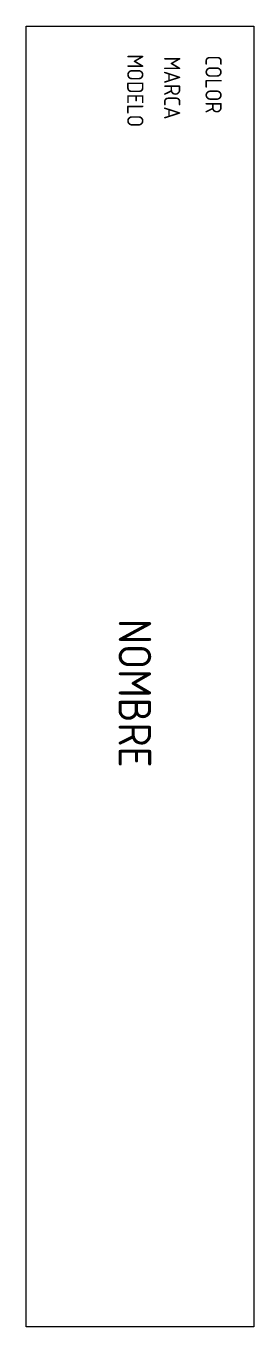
# Model space of a CAD drawing. Header units: millimetres. Extents: x 2741 to 2811, y 1842 to 2242.
import ezdxf

# ---------------------------------------------------------------- set-up
doc = ezdxf.new("R2010")
doc.units = ezdxf.units.MM
doc.layers.add('Puerta', color=7, linetype='Continuous')
doc.styles.add('Atributos', font='isocp_IV25.ttf')

msp = doc.modelspace()

# ---------------------------------------------------------------- linework, layer by layer
at = {"layer": 'Puerta'}
msp.add_lwpolyline([(2740.68, 2241.65), (2810.68, 2241.65), (2810.68, 1841.65), (2740.68, 1841.65)], close=True, dxfattribs=at)

# ---------------------------------------------------------------- texts
at = {"layer": 'Puerta', "style": 'Atributos'}
for tag, p, s, height, flags in [('MODELO', (2771.74, 2232.98), '', 5, 1), ('COLOR', (2795.78, 2232.64), '', 5, 1), ('MARCA', (2783.07, 2232.29), '', 5, 1), ('NOMBRE', (2769.1, 2059.36), 'Puerta', 10, 8)]:
    msp.add_attdef(tag, p, s, height=height, rotation=270, dxfattribs=dict(at, flags=flags))

doc.saveas('drawing.dxf')
